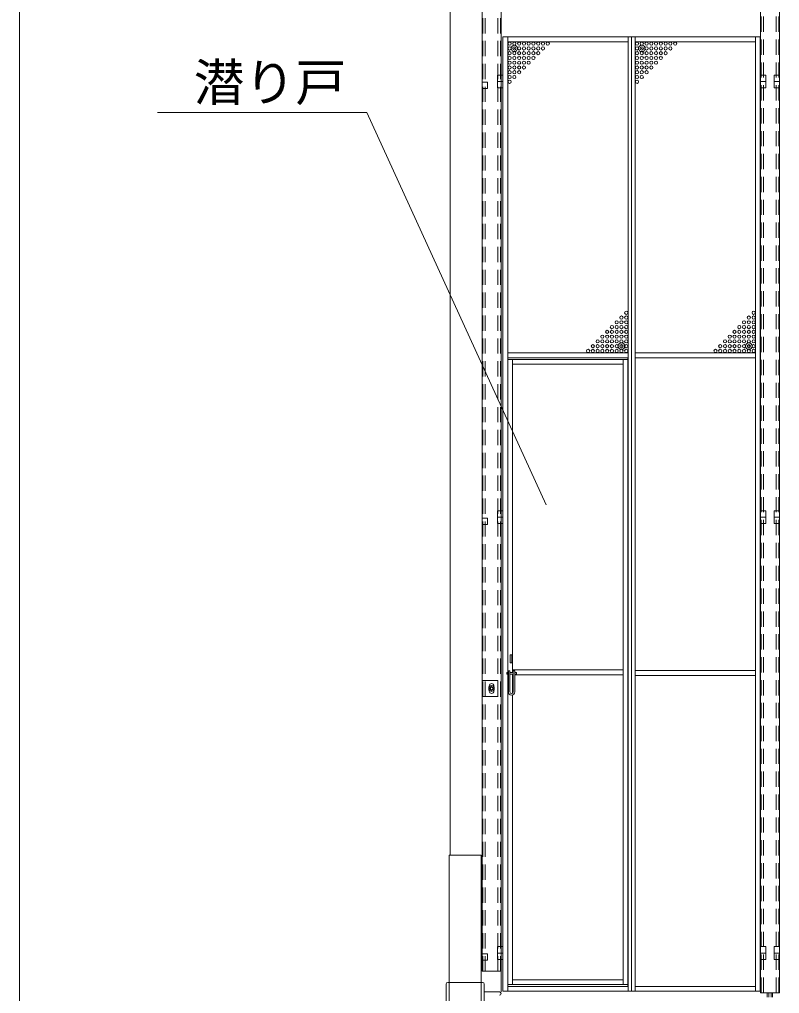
# Model space of a CAD drawing. Units: millimetres, scale not verified. Extents: x -9305 to 9305, y -6415 to 6415.
# Drawn here: x -9305 to -6912, y -3607 to -542 of the extents above; entities that cross this region are included whole.
import ezdxf
from ezdxf.enums import TextEntityAlignment as Align

# ---------------------------------------------------------------- set-up
doc = ezdxf.new("R2010")
doc.units = ezdxf.units.MM
doc.header["$LTSCALE"] = 40
doc.header["$PDMODE"] = 32
doc.header["$PDSIZE"] = 20
doc.linetypes.add('DASHED1', pattern=[1.8, 1.2, -0.6])
for name, color, linetype, lineweight in [('0-0_0', 7, 'Continuous', 9), ('0-5_CYG-36', 7, 'Continuous', 9), ('0-6_CYG-72', 7, 'Continuous', 9), ('0-A_TEXT', 7, 'Continuous', 9), ('0-B_ﾒッｼュﾊﾟﾈﾙ用ﾌﾞﾛッｸ', 7, 'Continuous', 9)]:
    doc.layers.add(name, color=color, linetype=linetype, lineweight=lineweight)
doc.styles.add('ＭＳ ゴシック', font='')
doc.styles.get('ＭＳ ゴシック').set_extended_font_data('MS Gothic')

msp = doc.modelspace()

# ---------------------------------------------------------------- linework, layer by layer
at = {"layer": '0-0_0'}
msp.add_line((-9304.61, 6414.98), (-9304.61, -6414.98), dxfattribs=at)
at = {"layer": '0-5_CYG-36'}
for p, q in [((-6972.36, -3604.71), (-6972.36, 615.08)), ((-6912.36, -3604.71), (-6912.36, 615.08)), ((-7782.66, -596.91), (-7782.66, -3599.91)), ((-7782.66, -596.91), (-6972.66, -596.91)), ((-7767.66, -3599.91), (-7767.66, -596.91)), ((-7767.66, -611.91), (-7388.66, -611.91)), ((-7388.66, -3599.91), (-7388.66, -596.91)), ((-7377.66, -3599.91), (-7377.66, -596.91)), ((-7366.66, -3599.91), (-7366.66, -596.91)), ((-7366.66, -611.91), (-6987.66, -611.91)), ((-6987.66, -3599.91), (-6987.66, -596.91)), ((-6972.66, -596.91), (-6972.66, -3599.91)), ((-7782.66, -716.91), (-7799.66, -716.91)), ((-7799.66, -756.91), (-7799.66, -716.91)), ((-6972.66, -716.91), (-6955.66, -716.91)), ((-6955.66, -716.91), (-6955.66, -736.91)), ((-6912.06, -716.91), (-6929.06, -716.91)), ((-6929.06, -716.91), (-6929.06, -756.91)), ((-7799.66, -736.91), (-7782.36, -736.91)), ((-7782.36, -756.91), (-7799.66, -756.91)), ((-6955.66, -736.91), (-6972.66, -736.91)), ((-6955.66, -756.91), (-6972.36, -756.91)), ((-6955.66, -736.91), (-6955.66, -756.91)), ((-6929.06, -736.91), (-6912.06, -736.91)), ((-6929.06, -756.91), (-6912.36, -756.91)), ((-7767.66, -1590.91), (-7388.66, -1590.91)), ((-7366.66, -1590.91), (-6987.66, -1590.91)), ((-7767.66, -1606.91), (-7388.66, -1606.91)), ((-7767.66, -1611.55), (-7389.06, -1611.55)), ((-7752.46, -1611.55), (-7752.46, -2597.24)), ((-7404.25, -1611.55), (-7404.25, -3578.91)), ((-7389.06, -1608.55), (-7389.06, -3584.91)), ((-7366.66, -1606.91), (-6987.66, -1606.91)), ((-7752.46, -1626.55), (-7404.25, -1626.55)), ((-7799.66, -2088.41), (-7799.66, -2108.41)), ((-7782.66, -2088.41), (-7799.66, -2088.41)), ((-7799.66, -2108.41), (-7782.66, -2108.41)), ((-7799.66, -2108.42), (-7782.36, -2108.42)), ((-7799.66, -2128.42), (-7799.66, -2108.42)), ((-6972.66, -2088.41), (-6955.66, -2088.41)), ((-6955.66, -2108.41), (-6972.66, -2108.41)), ((-6955.66, -2108.42), (-6972.36, -2108.42)), ((-6955.66, -2088.41), (-6955.66, -2108.41)), ((-6955.66, -2128.42), (-6955.66, -2108.42)), ((-6929.06, -2088.41), (-6929.06, -2108.41)), ((-6912.06, -2088.41), (-6929.06, -2088.41)), ((-6929.06, -2108.41), (-6912.06, -2108.41)), ((-6929.06, -2108.42), (-6912.36, -2108.42)), ((-6929.06, -2128.42), (-6929.06, -2108.42)), ((-7782.36, -2128.42), (-7799.66, -2128.42)), ((-6972.36, -2128.42), (-6955.66, -2128.42)), ((-6912.36, -2128.42), (-6929.06, -2128.42)), ((-7759.56, -2541.52), (-7754.49, -2541.52)), ((-7759.56, -2566.85), (-7759.56, -2541.52)), ((-7754.49, -2541.52), (-7754.49, -2566.85)), ((-7754.49, -2566.85), (-7759.56, -2566.85)), ((-7770.7, -2597.24), (-7765.63, -2597.24)), ((-7770.7, -2602.3), (-7770.7, -2597.24)), ((-7765.63, -2602.3), (-7770.7, -2602.3)), ((-7765.63, -2592.17), (-7765.63, -2658.02)), ((-7760.57, -2592.17), (-7765.63, -2592.17)), ((-7760.57, -2658.02), (-7760.57, -2592.17)), ((-7760.57, -2597.24), (-7750.44, -2597.24)), ((-7750.44, -2602.3), (-7760.57, -2602.3)), ((-7752.46, -2589.14), (-7404.25, -2589.14)), ((-7752.46, -2602.3), (-7752.46, -2662.07)), ((-7752.46, -2604.33), (-7750.44, -2604.33)), ((-7750.44, -2592.17), (-7750.44, -2658.02)), ((-7745.37, -2592.17), (-7750.44, -2592.17)), ((-7745.37, -2658.02), (-7745.37, -2592.17)), ((-7745.37, -2597.24), (-7740.31, -2597.24)), ((-7740.31, -2602.3), (-7745.37, -2602.3)), ((-7404.25, -2604.33), (-7745.37, -2604.33)), ((-7740.31, -2597.24), (-7740.31, -2602.3)), ((-7366.66, -2590.91), (-6987.66, -2590.91)), ((-7366.66, -2606.91), (-6987.66, -2606.91)), ((-7752.46, -2667.68), (-7752.46, -3578.91)), ((-7799.66, -3459.91), (-7782.66, -3459.91)), ((-7799.66, -3479.91), (-7799.66, -3459.91)), ((-6955.66, -3459.91), (-6972.66, -3459.91)), ((-6955.66, -3479.91), (-6955.66, -3459.91)), ((-6929.06, -3459.91), (-6912.06, -3459.91)), ((-6929.06, -3479.91), (-6929.06, -3459.91)), ((-7782.66, -3479.91), (-7799.66, -3479.91)), ((-7799.66, -3479.92), (-7782.36, -3479.92)), ((-7799.66, -3499.92), (-7799.66, -3479.92)), ((-6972.66, -3479.91), (-6955.66, -3479.91)), ((-6972.36, -3479.72), (-6972.36, -3499.72)), ((-6955.66, -3479.92), (-6972.36, -3479.92)), ((-6955.66, -3499.92), (-6955.66, -3479.92)), ((-6912.06, -3479.91), (-6929.06, -3479.91)), ((-6929.06, -3479.92), (-6912.36, -3479.92)), ((-6929.06, -3499.92), (-6929.06, -3479.92)), ((-6912.36, -3479.72), (-6912.36, -3499.72)), ((-7782.36, -3499.92), (-7799.66, -3499.92)), ((-6972.36, -3499.92), (-6955.66, -3499.92)), ((-6912.36, -3499.92), (-6929.06, -3499.92)), ((-7767.66, -3578.91), (-7389.06, -3578.91)), ((-7767.66, -3584.91), (-7388.66, -3584.91)), ((-7752.46, -3563.91), (-7404.25, -3563.91)), ((-7366.66, -3584.91), (-6987.66, -3584.91)), ((-7782.66, -3599.91), (-6972.66, -3599.91)), ((-6972.36, -3604.92), (-6912.36, -3604.92)), ((-6950.86, -3604.92), (-6950.86, -3618.42)), ((-6945.86, -3604.92), (-6945.86, -3618.42)), ((-6938.86, -3604.92), (-6938.86, -3618.42)), ((-6933.86, -3604.92), (-6933.86, -3618.42))]:
    msp.add_line(p, q, dxfattribs=at)
at = {"layer": '0-5_CYG-36', "linetype": 'DASHED1'}
for p, q in [((-6970.06, -3604.92), (-6970.06, 615.08)), ((-6962.36, -3604.92), (-6962.36, 615.08)), ((-6922.36, -3604.92), (-6922.36, 615.08)), ((-6914.66, -3604.92), (-6914.66, 615.08))]:
    msp.add_line(p, q, dxfattribs=at)
at = {"layer": '0-5_CYG-36'}
for radius in [10.13, 5.06]:
    msp.add_arc((-7755.5, -2658.02), radius, 180, 0, dxfattribs=at)
at = {"layer": '0-6_CYG-72'}
for p, q in [((-7948.36, 827.54), (-7948.36, -3172.46)), ((-7848.36, -3537.28), (-7848.36, 427.54)), ((-7788.36, -3537.46), (-7788.36, 137.54)), ((-7788.66, -599.48), (-7788.66, -3602.48)), ((-7798.36, -2622.46), (-7848.36, -2622.46)), ((-7798.36, -2622.46), (-7798.36, -2672.46)), ((-7825.86, -2639.46), (-7825.86, -2655.46)), ((-7810.86, -2639.46), (-7810.86, -2655.46)), ((-7848.36, -2672.46), (-7798.36, -2672.46)), ((-7788.36, -3537.46), (-7848.36, -3537.46)), ((-7961.56, -3577.46), (-7961.56, -3652.46)), ((-7854.76, -3572.46), (-7956.56, -3572.46)), ((-7851.56, -3572.46), (-7953.36, -3572.46)), ((-7951.56, -3672.46), (-7951.56, -3572.46)), ((-7851.56, -3572.46), (-7846.56, -3572.46)), ((-7851.56, -3672.46), (-7851.56, -3572.46)), ((-7841.56, -3577.46), (-7841.56, -3652.46)), ((-7841.56, -3602.46), (-7793.57, -3602.46))]:
    msp.add_line(p, q, dxfattribs=at)
at = {"layer": '0-6_CYG-72', "linetype": 'DASHED1'}
for p, q in [((-7846.06, -3537.46), (-7846.06, 137.54)), ((-7838.36, -3537.46), (-7838.36, 137.54)), ((-7798.36, -3537.46), (-7798.36, 137.54)), ((-7790.66, -3537.46), (-7790.66, 137.54))]:
    msp.add_line(p, q, dxfattribs=at)
at = {"layer": '0-6_CYG-72'}
for points in [[(-7848.36, -759.47), (-7831.06, -759.47), (-7831.06, -739.48), (-7848.36, -739.48)], [(-7848.36, -2130.98), (-7831.06, -2130.98), (-7831.06, -2110.98), (-7848.36, -2110.98)], [(-7851.56, -3572.46), (-7851.56, -3172.46), (-7951.56, -3172.46), (-7951.56, -3572.46)], [(-7848.36, -3502.48), (-7831.06, -3502.48), (-7831.06, -3482.48), (-7848.36, -3482.48)]]:
    msp.add_lwpolyline(points, dxfattribs=at)
msp.add_lwpolyline([(-7826.86, -2652.23), (-7826.86, -2642.41), (-7818.36, -2637.5), (-7809.86, -2642.41), (-7809.86, -2652.23), (-7818.36, -2657.14)], close=True, dxfattribs=at)
for radius in [8.5, 5, 5, 4.19]:
    msp.add_circle((-7818.36, -2647.32), radius, dxfattribs=at)
for centre, radius, start, end in [((-7818.36, -2639.46), 7.5, 0, 180), ((-7818.36, -2655.46), 7.5, 180, 0), ((-7956.56, -3577.46), 5, 90, 180), ((-7846.56, -3577.46), 5, 0, 90), ((-7793.57, -3607.46), 5, 270, 90)]:
    msp.add_arc(centre, radius, start, end, dxfattribs=at)
at = {"layer": '0-A_TEXT'}
for p in [(-8869.8, -834.94), (-7646.78, -2068.96)]:
    msp.add_line(p, (-8211.02, -834.94), dxfattribs=at)
at = {"layer": '0-B_ﾒッｼュﾊﾟﾈﾙ用ﾌﾞﾛッｸ'}
for centre in [(-7761.66, -617.91), (-7746.66, -617.91), (-7731.66, -617.91), (-7716.66, -617.91), (-7701.66, -617.91), (-7686.66, -617.91), (-7671.66, -617.91), (-7656.66, -617.91), (-7641.66, -617.91), (-7360.66, -617.91), (-7345.66, -617.91), (-7330.66, -617.91), (-7315.66, -617.91), (-7300.66, -617.91), (-7285.66, -617.91), (-7270.66, -617.91), (-7255.66, -617.91), (-7240.66, -617.91), (-7761.66, -632.91), (-7761.66, -647.91), (-7746.66, -632.91), (-7746.66, -647.91), (-7731.66, -632.91), (-7731.66, -647.91), (-7716.66, -632.91), (-7716.66, -647.91), (-7701.66, -632.91), (-7701.66, -647.91), (-7686.66, -632.91), (-7686.66, -647.91), (-7671.66, -632.91), (-7671.66, -647.91), (-7656.66, -632.91), (-7360.66, -632.91), (-7360.66, -647.91), (-7345.66, -632.91), (-7345.66, -647.91), (-7330.66, -632.91), (-7330.66, -647.91), (-7315.66, -632.91), (-7315.66, -647.91), (-7300.66, -632.91), (-7300.66, -647.91), (-7285.66, -632.91), (-7285.66, -647.91), (-7270.66, -632.91), (-7270.66, -647.91), (-7255.66, -632.91), (-7761.66, -662.91), (-7761.66, -677.91), (-7746.66, -662.91), (-7746.66, -677.91), (-7731.66, -662.91), (-7731.66, -677.91), (-7716.66, -662.91), (-7716.66, -677.91), (-7701.66, -662.91), (-7701.66, -677.91), (-7686.66, -662.91), (-7360.66, -662.91), (-7360.66, -677.91), (-7345.66, -662.91), (-7345.66, -677.91), (-7330.66, -662.91), (-7330.66, -677.91), (-7315.66, -662.91), (-7315.66, -677.91), (-7300.66, -662.91), (-7300.66, -677.91), (-7285.66, -662.91), (-7761.66, -692.91), (-7761.66, -707.91), (-7746.66, -692.91), (-7746.66, -707.91), (-7731.66, -692.91), (-7731.66, -707.91), (-7716.66, -692.91), (-7360.66, -692.91), (-7360.66, -707.91), (-7345.66, -692.91), (-7345.66, -707.91), (-7330.66, -692.91), (-7330.66, -707.91), (-7315.66, -692.91), (-7761.66, -722.91), (-7761.66, -737.91), (-7746.66, -722.91), (-7360.66, -722.91), (-7360.66, -737.91), (-7345.66, -722.91), (-7394.66, -1464.91), (-6993.66, -1464.91), (-7424.66, -1494.91), (-7409.66, -1479.91), (-7409.66, -1494.91), (-7394.66, -1479.91), (-7394.66, -1494.91), (-7023.66, -1494.91), (-7008.66, -1479.91), (-7008.66, -1494.91), (-6993.66, -1479.91), (-6993.66, -1494.91), (-7454.66, -1524.91), (-7439.66, -1509.91), (-7439.66, -1524.91), (-7424.66, -1509.91), (-7424.66, -1524.91), (-7409.66, -1509.91), (-7409.66, -1524.91), (-7394.66, -1509.91), (-7394.66, -1524.91), (-7053.66, -1524.91), (-7038.66, -1509.91), (-7038.66, -1524.91), (-7023.66, -1509.91), (-7023.66, -1524.91), (-7008.66, -1509.91), (-7008.66, -1524.91), (-6993.66, -1509.91), (-6993.66, -1524.91), (-7484.66, -1554.91), (-7469.66, -1539.91), (-7469.66, -1554.91), (-7454.66, -1539.91), (-7454.66, -1554.91), (-7439.66, -1539.91), (-7439.66, -1554.91), (-7424.66, -1539.91), (-7424.66, -1554.91), (-7409.66, -1539.91), (-7409.66, -1554.91), (-7394.66, -1539.91), (-7394.66, -1554.91), (-7083.66, -1554.91), (-7068.66, -1539.91), (-7068.66, -1554.91), (-7053.66, -1539.91), (-7053.66, -1554.91), (-7038.66, -1539.91), (-7038.66, -1554.91), (-7023.66, -1539.91), (-7023.66, -1554.91), (-7008.66, -1539.91), (-7008.66, -1554.91), (-6993.66, -1539.91), (-6993.66, -1554.91), (-7514.66, -1584.91), (-7499.66, -1569.91), (-7499.66, -1584.91), (-7484.66, -1569.91), (-7484.66, -1584.91), (-7469.66, -1569.91), (-7469.66, -1584.91), (-7454.66, -1569.91), (-7454.66, -1584.91), (-7439.66, -1569.91), (-7439.66, -1584.91), (-7424.66, -1569.91), (-7424.66, -1584.91), (-7409.66, -1569.91), (-7409.66, -1584.91), (-7394.66, -1569.91), (-7394.66, -1584.91), (-7113.66, -1584.91), (-7098.66, -1569.91), (-7098.66, -1584.91), (-7083.66, -1569.91), (-7083.66, -1584.91), (-7068.66, -1569.91), (-7068.66, -1584.91), (-7053.66, -1569.91), (-7053.66, -1584.91), (-7038.66, -1569.91), (-7038.66, -1584.91), (-7023.66, -1569.91), (-7023.66, -1584.91), (-7008.66, -1569.91), (-7008.66, -1584.91), (-6993.66, -1569.91), (-6993.66, -1584.91)]:
    msp.add_circle(centre, 5, dxfattribs=at)
for p in [(-7746.66, -632.91), (-7345.66, -632.91), (-7409.66, -1569.91), (-7008.66, -1569.91)]:
    msp.add_point(p, dxfattribs=at)

# ---------------------------------------------------------------- texts
at = {"layer": '0-A_TEXT', "style": 'ＭＳ ゴシック'}
msp.add_text('潜り戸', height=117.3, dxfattribs=at).set_placement((-8756.24, -833.73), align=Align.BOTTOM_LEFT)

doc.saveas('drawing.dxf')
